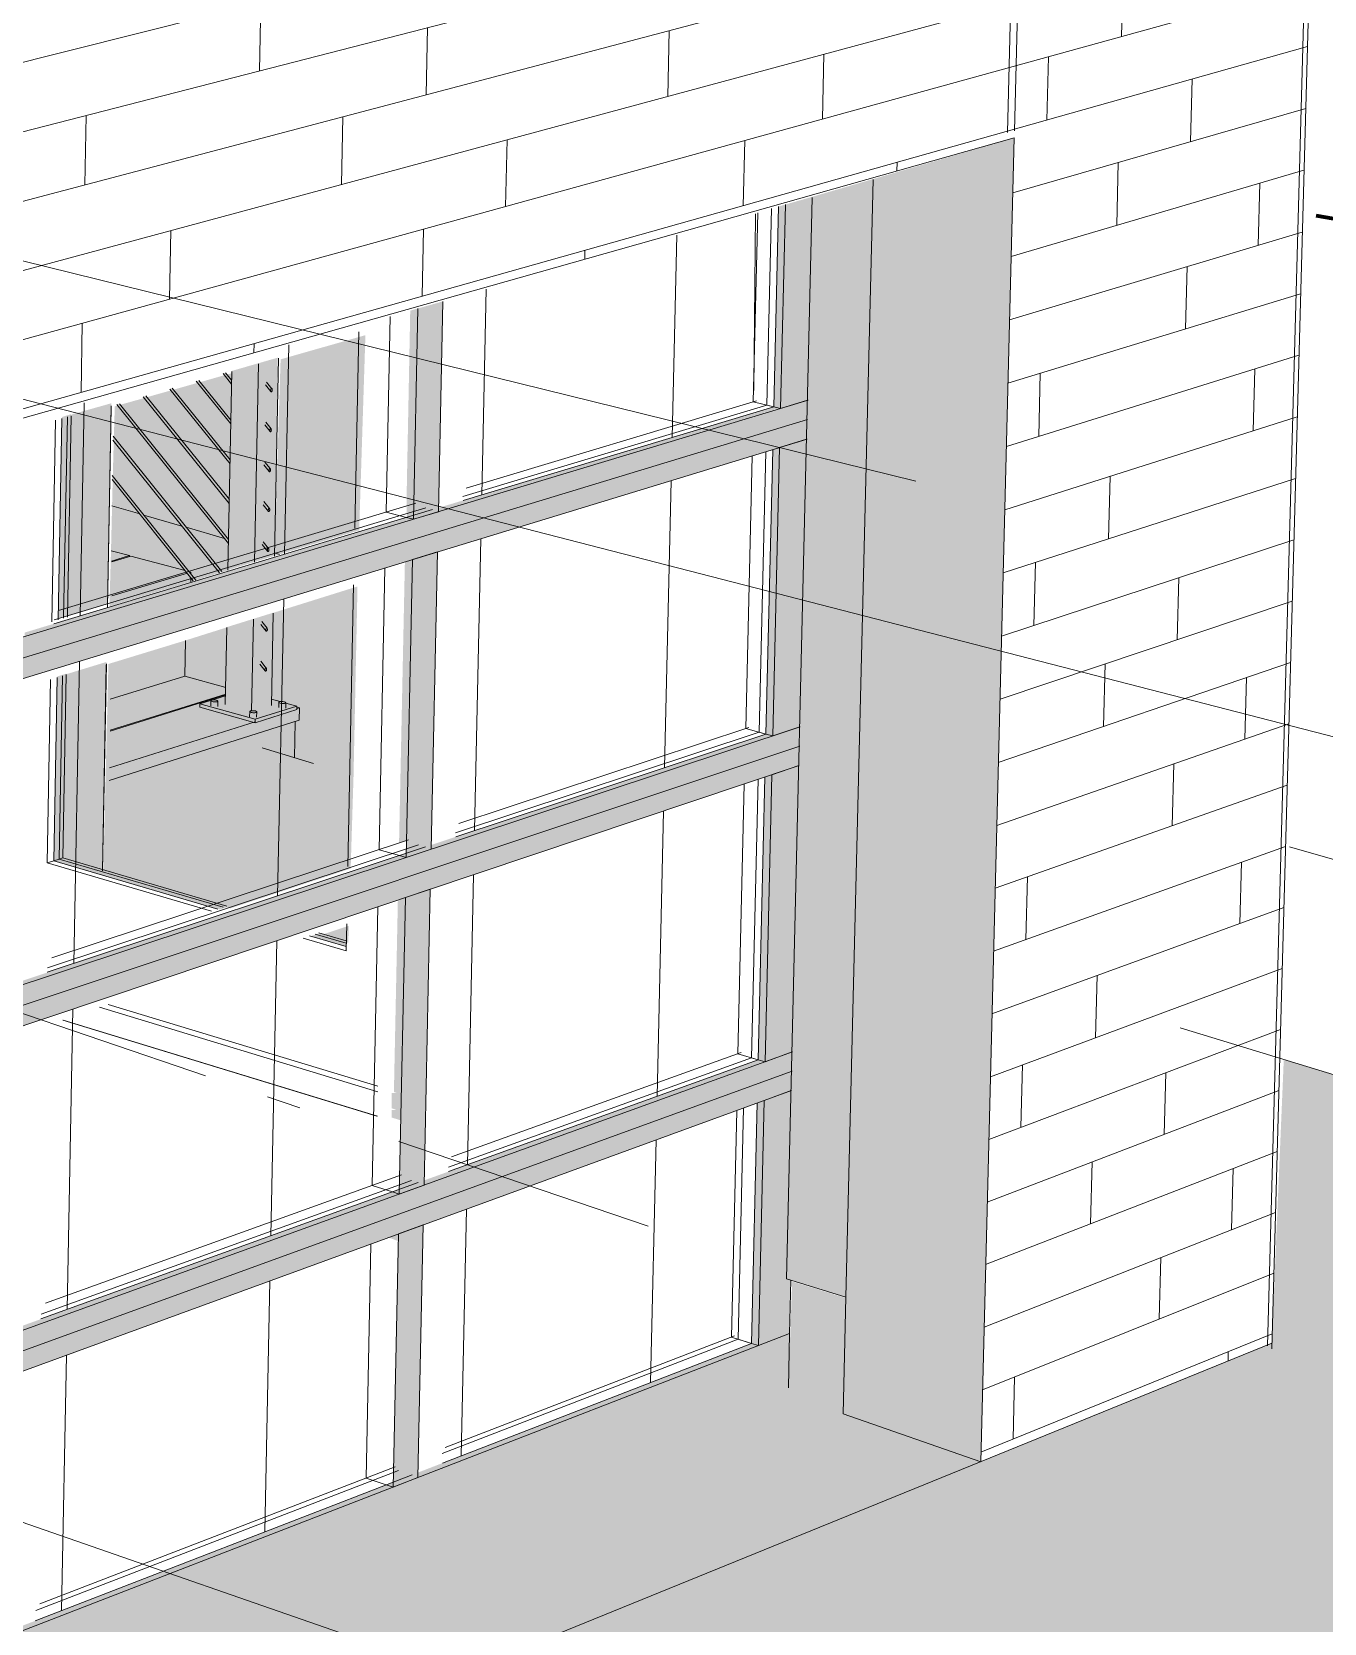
# Model space of a CAD drawing. Header units: inches. Extents: x 5690 to 5695, y -585 to 907.
# Drawn here: x 5693.3431 to 5693.4737, y -584.6179 to -584.4571 of the extents above; entities that cross this region are included whole.
import ezdxf

# ---------------------------------------------------------------- set-up
doc = ezdxf.new("R2010")
doc.units = ezdxf.units.IN
doc.header["$MEASUREMENT"] = 0
for name, color, linetype, lineweight in [('A-DETL', 90, 'Continuous', 9), ('A-DOOR', 31, 'Continuous', 13), ('A-DOOR-2', 31, 'Continuous', 9), ('A-DOOR-FRAM', 31, 'Continuous', 9), ('A-DOOR-GLAZ', 31, 'Continuous', 9), ('A-FLOR-HRAL', 11, 'Continuous', 9), ('A-WALL-PATT-1', 111, 'Continuous', 9), ('C-TOPO', 7, 'Continuous', 9), ('C-TOPO-MAJR', 7, 'Continuous', 70), ('G-ANNO-SYMB-1', 111, 'Continuous', 9), ('I-WALL', 2, 'Continuous', 13), ('S-FNDN', 32, 'Continuous', 13), ('S-FNDN-1', 32, 'Continuous', 9), ('S-STRS', 31, 'Continuous', 9)]:
    doc.layers.add(name, color=color, linetype=linetype, lineweight=lineweight)
doc.layers.add('A-DOOR-GLAZ-1', color=31, linetype='Continuous', lineweight=9, transparency=0.75)

# ---------------------------------------------------------------- blocks, each defined once
blk = doc.blocks.new('FP_84-3D View 1 Copy 1 Copy 1')
at = {"layer": 'A-WALL-PATT-1'}
for p, q in [((-4883.20811, -584.47109), (-4883.03424, -584.42731)), ((-4883.22771, -584.48342), (-4883.03441, -584.43358)), ((-4883.22781, -584.49083), (-4883.03459, -584.43985)), ((-4883.22791, -584.49824), (-4883.03476, -584.44611)), ((-4883.05387, -584.4576), (-4883.05371, -584.45123)), ((-4883.22802, -584.50563), (-4883.03493, -584.45237)), ((-4883.141, -584.46106), (-4883.14086, -584.45416)), ((-4883.12414, -584.46348), (-4883.124, -584.45668)), ((-4883.09974, -584.46365), (-4883.09958, -584.457)), ((-4883.22812, -584.51302), (-4883.0351, -584.45862)), ((-4883.08411, -584.46594), (-4883.08395, -584.45939)), ((-4883.06144, -584.46605), (-4883.06127, -584.45964)), ((-4883.04691, -584.46822), (-4883.04674, -584.46191)), ((-4883.06487, -584.47339), (-4883.03527, -584.46487)), ((-4883.15864, -584.47258), (-4883.15851, -584.46558)), ((-4883.13271, -584.47255), (-4883.13257, -584.46571)), ((-4883.11613, -584.47477), (-4883.11598, -584.46803)), ((-4883.0921, -584.47469), (-4883.09194, -584.4681)), ((-4883.07657, -584.4712), (-4883.07655, -584.47031)), ((-4883.06503, -584.47981), (-4883.03544, -584.47111)), ((-4883.05437, -584.47667), (-4883.05421, -584.47032)), ((-4883.04006, -584.47868), (-4883.03989, -584.47242)), ((-4883.15009, -584.48414), (-4883.14996, -584.4772)), ((-4883.12457, -584.48384), (-4883.12443, -584.47706)), ((-4883.06519, -584.48621), (-4883.03561, -584.47735)), ((-4883.10812, -584.48011), (-4883.1081, -584.4792)), ((-4883.04742, -584.48713), (-4883.04725, -584.48084)), ((-4883.06536, -584.49262), (-4883.03579, -584.48358)), ((-4883.15903, -584.49355), (-4883.1589, -584.48657)), ((-4883.14156, -584.48957), (-4883.14154, -584.48862)), ((-4883.06552, -584.49902), (-4883.03596, -584.4898)), ((-4883.06225, -584.498), (-4883.06209, -584.49162)), ((-4883.04057, -584.49743), (-4883.0404, -584.49119)), ((-4883.06568, -584.50541), (-4883.03613, -584.49602)), ((-4883.06584, -584.51179), (-4883.0363, -584.50224)), ((-4883.0552, -584.50835), (-4883.05503, -584.50203)), ((-4883.066, -584.51817), (-4883.03647, -584.50844)), ((-4883.06274, -584.5171), (-4883.06258, -584.51074)), ((-4883.04825, -584.51854), (-4883.04808, -584.51227)), ((-4883.06616, -584.52455), (-4883.03664, -584.51465)), ((-4883.06633, -584.53092), (-4883.03681, -584.52084)), ((-4883.05569, -584.52729), (-4883.05553, -584.52098)), ((-4883.04141, -584.52857), (-4883.04124, -584.52236)), ((-4883.06649, -584.53728), (-4883.03698, -584.52704)), ((-4883.04875, -584.53732), (-4883.04858, -584.53106)), ((-4883.06665, -584.54364), (-4883.03715, -584.53322)), ((-4883.06681, -584.54999), (-4883.03732, -584.5394)), ((-4883.04192, -584.54719), (-4883.04175, -584.54099)), ((-4883.06355, -584.54882), (-4883.06339, -584.54249)), ((-4883.06697, -584.55633), (-4883.03749, -584.54558)), ((-4883.06713, -584.56267), (-4883.03765, -584.55175)), ((-4883.05651, -584.55874), (-4883.05635, -584.55246)), ((-4883.06729, -584.569), (-4883.03782, -584.55791)), ((-4883.06404, -584.56778), (-4883.06388, -584.56146)), ((-4883.04958, -584.5685), (-4883.04941, -584.56227)), ((-4883.06745, -584.57533), (-4883.03799, -584.56407)), ((-4883.06761, -584.58165), (-4883.03816, -584.57022)), ((-4883.057, -584.57754), (-4883.05684, -584.57127)), ((-4883.04275, -584.57811), (-4883.04259, -584.57194)), ((-4883.06777, -584.58797), (-4883.03833, -584.57637)), ((-4883.05007, -584.58714), (-4883.04991, -584.58093)), ((-4883.06793, -584.59428), (-4883.0385, -584.58251)), ((-4883.06809, -584.60059), (-4883.03867, -584.58865)), ((-4883.04311, -584.59139), (-4883.04309, -584.59044)), ((-4883.06484, -584.59927), (-4883.06468, -584.59298))]:
    blk.add_line(p, q, dxfattribs=at)
blk = doc.blocks.new('FP_100-3D View 1 Copy 1 Copy 1')
at = {"layer": 'A-DOOR-2'}
for p, q in [((-4883.09928, -584.49809), (-4883.09882, -584.47767)), ((-4883.11853, -584.50389), (-4883.11808, -584.48312)), ((-4883.13846, -584.5099), (-4883.13804, -584.48876)), ((-4883.15912, -584.51612), (-4883.15871, -584.49461)), ((-4883.18053, -584.52257), (-4883.18016, -584.50067))]:
    blk.add_line(p, q, dxfattribs=at)
blk = doc.blocks.new('FP_101-3D View 1 Copy 1 Copy 1')
at = {"layer": 'A-DOOR-2'}
for p, q in [((-4883.10005, -584.53145), (-4883.09938, -584.50247)), ((-4883.11926, -584.53781), (-4883.11863, -584.50834)), ((-4883.13916, -584.5444), (-4883.13855, -584.51442)), ((-4883.15977, -584.55123), (-4883.1592, -584.52072)), ((-4883.18114, -584.55831), (-4883.18061, -584.52725))]:
    blk.add_line(p, q, dxfattribs=at)
blk = doc.blocks.new('FP_102-3D View 1 Copy 1 Copy 1')
at = {"layer": 'A-DOOR-2'}
for p, q in [((-4883.10081, -584.56464), (-4883.10015, -584.53584)), ((-4883.11999, -584.57157), (-4883.11936, -584.54228)), ((-4883.13984, -584.57874), (-4883.13925, -584.54894)), ((-4883.16042, -584.58617), (-4883.15985, -584.55585)), ((-4883.18175, -584.59387), (-4883.18122, -584.56301))]:
    blk.add_line(p, q, dxfattribs=at)
blk = doc.blocks.new('FP_103-3D View 1 Copy 1 Copy 1')
at = {"layer": 'A-DOOR-2'}
for p, q in [((-4883.10147, -584.59355), (-4883.10091, -584.56905)), ((-4883.12062, -584.60097), (-4883.12008, -584.57605)), ((-4883.14045, -584.60864), (-4883.13994, -584.5833)), ((-4883.16099, -584.61659), (-4883.16051, -584.59081)), ((-4883.18228, -584.62483), (-4883.18183, -584.59859))]:
    blk.add_line(p, q, dxfattribs=at)

msp = doc.modelspace()

# ---------------------------------------------------------------- hatches: boundary and pattern name
at = {"layer": 'A-DOOR'}
for points in [[(5693.41877, -584.49517), (5693.41926, -584.47457), (5693.41856, -584.47477), (5693.41808, -584.49501), (5693.41868, -584.49515)], [(5693.41877, -584.49517), (5693.4215, -584.49435), (5693.42199, -584.47379), (5693.41926, -584.47457), (5693.41879, -584.49421)], [(5693.38167, -584.50636), (5693.38212, -584.48507), (5693.38135, -584.48529), (5693.381, -584.50328), (5693.381, -584.50619)], [(5693.38167, -584.50636), (5693.38419, -584.5056), (5693.38464, -584.48436), (5693.38212, -584.48507), (5693.38168, -584.50596)], [(5693.31821, -584.52764), (5693.42145, -584.49632), (5693.4215, -584.49435), (5693.31825, -584.52549), (5693.31822, -584.52729)], [(5693.41799, -584.52824), (5693.42071, -584.52734), (5693.4214, -584.49829), (5693.41867, -584.49912), (5693.418, -584.52783)], [(5693.41799, -584.52824), (5693.41867, -584.49912), (5693.41798, -584.49934), (5693.4173, -584.52806)], [(5693.38095, -584.54052), (5693.38346, -584.53969), (5693.3841, -584.50967), (5693.38159, -584.51044), (5693.38096, -584.54009)], [(5693.41721, -584.56115), (5693.41789, -584.53217), (5693.4172, -584.53241), (5693.41652, -584.56095), (5693.41714, -584.56113)], [(5693.41721, -584.56115), (5693.41993, -584.56017), (5693.42062, -584.53125), (5693.41789, -584.53217), (5693.41721, -584.56113)], [(5693.38024, -584.57452), (5693.38275, -584.57361), (5693.38338, -584.54374), (5693.38087, -584.54458), (5693.38025, -584.57404)], [(5693.41653, -584.58982), (5693.41969, -584.5886), (5693.41982, -584.58322), (5693.41938, -584.58309), (5693.41983, -584.56407), (5693.41711, -584.56506), (5693.41656, -584.58843)], [(5693.41653, -584.58982), (5693.41711, -584.56506), (5693.41642, -584.56532), (5693.41585, -584.58961), (5693.41644, -584.58979)], [(5693.37962, -584.60412), (5693.38212, -584.60315), (5693.38266, -584.57764), (5693.38015, -584.57855), (5693.37963, -584.60362)]]:
    msp.add_hatch(color=256, dxfattribs=at).paths.add_polyline_path(points, flags=0)
h = msp.add_hatch(color=256, dxfattribs=at)
h.paths.add_polyline_path([(5693.31825, -584.52549), (5693.33965, -584.51903), (5693.33897, -584.51884), (5693.31826, -584.52507)], flags=0)
h.paths.add_polyline_path([(5693.34237, -584.51821), (5693.38167, -584.50636), (5693.38098, -584.50618), (5693.34238, -584.51781)], flags=0)
h.paths.add_polyline_path([(5693.38419, -584.5056), (5693.41868, -584.49515), (5693.41798, -584.49504), (5693.3842, -584.50521)], flags=0)
h = msp.add_hatch(color=256, dxfattribs=at)
h.paths.add_polyline_path([(5693.31762, -584.56365), (5693.42066, -584.5293), (5693.42071, -584.52734), (5693.31766, -584.56151), (5693.31763, -584.56331)], flags=0)
h.paths.add_polyline_path([(5693.31818, -584.52979), (5693.4214, -584.49828), (5693.42145, -584.49632), (5693.31821, -584.52764), (5693.31819, -584.52936)], flags=0)
h = msp.add_hatch(color=256, dxfattribs=at)
h.paths.add_polyline_path([(5693.38095, -584.54052), (5693.38095, -584.54009), (5693.38026, -584.54033)], flags=0)
h.paths.add_polyline_path([(5693.38022, -584.53905), (5693.38099, -584.53879), (5693.38159, -584.51044), (5693.38081, -584.51068), (5693.38023, -584.53858)], flags=0)
h = msp.add_hatch(color=256, dxfattribs=at)
h.paths.add_polyline_path([(5693.31703, -584.59948), (5693.41988, -584.56212), (5693.41993, -584.56017), (5693.31707, -584.59735), (5693.31704, -584.59914)], flags=0)
h.paths.add_polyline_path([(5693.31759, -584.56579), (5693.42062, -584.53125), (5693.42064, -584.5293), (5693.31762, -584.56365), (5693.31759, -584.56533)], flags=0)
h = msp.add_hatch(color=256, dxfattribs=at)
h.paths.add_polyline_path([(5693.31766, -584.56151), (5693.33903, -584.55443), (5693.33833, -584.55422), (5693.31767, -584.56106)], flags=0)
h.paths.add_polyline_path([(5693.34173, -584.55353), (5693.38095, -584.54052), (5693.38026, -584.54033), (5693.34174, -584.55312)], flags=0)
h.paths.add_polyline_path([(5693.38346, -584.53969), (5693.41799, -584.52824), (5693.4173, -584.52806), (5693.38348, -584.53926), (5693.38347, -584.5396)], flags=0)
h = msp.add_hatch(color=256, dxfattribs=at)
h.paths.add_polyline_path([(5693.38024, -584.57452), (5693.38025, -584.57404), (5693.37955, -584.5743)], flags=0)
h.paths.add_polyline_path([(5693.3804, -584.56708), (5693.38087, -584.54458), (5693.3801, -584.54484), (5693.3797, -584.56422), (5693.37995, -584.5643), (5693.37946, -584.5643), (5693.37947, -584.56586), (5693.37994, -584.56602), (5693.37947, -584.56602), (5693.37947, -584.56679)], flags=0)
h = msp.add_hatch(color=256, dxfattribs=at)
h.paths.add_polyline_path([(5693.31707, -584.59735), (5693.33839, -584.58964), (5693.3377, -584.58941), (5693.31708, -584.59686)], flags=0)
h.paths.add_polyline_path([(5693.34109, -584.58867), (5693.38024, -584.57452), (5693.37955, -584.5743), (5693.3411, -584.58821)], flags=0)
h.paths.add_polyline_path([(5693.38275, -584.57361), (5693.41714, -584.56113), (5693.41652, -584.56095), (5693.38276, -584.57314)], flags=0)
h = msp.add_hatch(color=256, dxfattribs=at)
h.paths.add_polyline_path([(5693.31645, -584.63456), (5693.41956, -584.59409), (5693.41969, -584.5886), (5693.31655, -584.62856), (5693.31651, -584.63115)], flags=0)
h.paths.add_polyline_path([(5693.31699, -584.60161), (5693.41984, -584.56406), (5693.41988, -584.56212), (5693.31703, -584.59948), (5693.317, -584.6011)], flags=0)
h = msp.add_hatch(color=256, dxfattribs=at)
h.paths.add_polyline_path([(5693.37962, -584.60412), (5693.37963, -584.60362), (5693.37893, -584.60389)], flags=0)
h.paths.add_polyline_path([(5693.38014, -584.57928), (5693.38015, -584.57855), (5693.37918, -584.57892), (5693.37938, -584.57899)], flags=0)
h = msp.add_hatch(color=256, dxfattribs=at)
h.paths.add_polyline_path([(5693.31655, -584.62856), (5693.33784, -584.62031), (5693.33715, -584.62007), (5693.31656, -584.62804)], flags=0)
h.paths.add_polyline_path([(5693.34053, -584.61927), (5693.37962, -584.60412), (5693.37893, -584.60389), (5693.34054, -584.61875)], flags=0)
h.paths.add_polyline_path([(5693.38212, -584.60315), (5693.41653, -584.58982), (5693.41585, -584.58961), (5693.38214, -584.60265)], flags=0)
at = {"layer": 'A-DOOR-GLAZ-1'}
h = msp.add_hatch(color=256, dxfattribs=at)
h.paths.add_polyline_path([(5693.37562, -584.53227), (5693.37602, -584.51315), (5693.36752, -584.51581), (5693.36734, -584.52454), (5693.36838, -584.52478), (5693.36873, -584.52487), (5693.36893, -584.52498), (5693.3699, -584.52525), (5693.3699, -584.52534), (5693.37017, -584.52541), (5693.37014, -584.52667), (5693.36971, -584.52681), (5693.36964, -584.53045), (5693.37525, -584.53216)], flags=0)
h.paths.add_polyline_path([(5693.36271, -584.52335), (5693.36283, -584.51728), (5693.35864, -584.5186), (5693.35857, -584.52221), (5693.36267, -584.52334)], flags=0)
h.paths.add_polyline_path([(5693.35918, -584.51267), (5693.35944, -584.51259), (5693.35918, -584.51227)], flags=0)
h.paths.add_polyline_path([(5693.3597, -584.51251), (5693.36208, -584.51178), (5693.35139, -584.49844), (5693.35129, -584.502), (5693.35901, -584.51166), (5693.35919, -584.5117), (5693.35919, -584.51188)], flags=0)
h.paths.add_polyline_path([(5693.36234, -584.5117), (5693.36294, -584.51151), (5693.363, -584.50881), (5693.35182, -584.49487), (5693.35149, -584.49496), (5693.3514, -584.49805), (5693.36231, -584.51167)], flags=0)
h.paths.add_polyline_path([(5693.3586, -584.51154), (5693.35128, -584.50239), (5693.35111, -584.50954), (5693.35298, -584.51009), (5693.35298, -584.51012), (5693.35318, -584.51009), (5693.35793, -584.51137)], flags=0)
h.paths.add_polyline_path([(5693.36763, -584.51006), (5693.37619, -584.50748), (5693.37682, -584.48777), (5693.36825, -584.49021), (5693.36764, -584.50976)], flags=0)
h.paths.add_polyline_path([(5693.363, -584.50842), (5693.36311, -584.50483), (5693.3545, -584.49411), (5693.35208, -584.49479), (5693.36267, -584.508)], flags=0)
h.paths.add_polyline_path([(5693.36313, -584.50443), (5693.36324, -584.50084), (5693.35719, -584.49334), (5693.35476, -584.49403), (5693.36271, -584.50392)], flags=0)
h.paths.add_polyline_path([(5693.36325, -584.50045), (5693.36336, -584.49686), (5693.3599, -584.49257), (5693.35746, -584.49327), (5693.36324, -584.50044)], flags=0)
h.paths.add_polyline_path([(5693.36337, -584.49646), (5693.36348, -584.49286), (5693.36262, -584.4918), (5693.36017, -584.4925), (5693.36328, -584.49635)], flags=0)
h.paths.add_polyline_path([(5693.36349, -584.49247), (5693.36352, -584.49155), (5693.36289, -584.49173), (5693.36336, -584.49231)], flags=0)
h = msp.add_hatch(color=256, dxfattribs=at)
h.paths.add_polyline_path([(5693.37488, -584.54954), (5693.37488, -584.54896), (5693.37219, -584.54817), (5693.37127, -584.54848), (5693.37488, -584.54953)], flags=0)
h.paths.add_polyline_path([(5693.3621, -584.54578), (5693.36301, -584.54548), (5693.34625, -584.54056), (5693.34659, -584.52196), (5693.34567, -584.52224), (5693.34533, -584.54086), (5693.35225, -584.5429)], flags=0)
h.paths.add_polyline_path([(5693.36569, -584.52691), (5693.36989, -584.52558), (5693.3699, -584.52525), (5693.36872, -584.52487), (5693.36864, -584.52481), (5693.36776, -584.52466), (5693.36734, -584.52454), (5693.36751, -584.5158), (5693.36281, -584.51726), (5693.36266, -584.5242), (5693.36008, -584.52501), (5693.36008, -584.52535), (5693.36555, -584.52687)], flags=0)
h.paths.add_polyline_path([(5693.36646, -584.51689), (5693.36646, -584.51689), (5693.36597, -584.51627)], flags=0)
h.paths.add_polyline_path([(5693.34578, -584.51639), (5693.3467, -584.51611), (5693.34708, -584.49574), (5693.34616, -584.49604), (5693.34581, -584.51465)], flags=0)
h.paths.add_polyline_path([(5693.35942, -584.51258), (5693.35968, -584.5125), (5693.35124, -584.50203), (5693.35123, -584.50235), (5693.35869, -584.51166)], flags=0)
h.paths.add_polyline_path([(5693.36206, -584.51177), (5693.3623, -584.51166), (5693.35132, -584.49805), (5693.35131, -584.49836), (5693.36197, -584.51166)], flags=0)
h.paths.add_polyline_path([(5693.36292, -584.51149), (5693.36762, -584.51006), (5693.36797, -584.49004), (5693.36332, -584.49138), (5693.3633, -584.49231), (5693.36265, -584.49158), (5693.36243, -584.49164), (5693.36329, -584.49271), (5693.36322, -584.49634), (5693.35994, -584.49237), (5693.35973, -584.49243), (5693.36321, -584.49673), (5693.36314, -584.50035), (5693.35725, -584.49315), (5693.35704, -584.49321), (5693.36313, -584.50076), (5693.36306, -584.50438), (5693.35457, -584.49393), (5693.35436, -584.49399), (5693.36305, -584.50477), (5693.36298, -584.5084), (5693.35191, -584.4947), (5693.35169, -584.49476), (5693.36297, -584.50879), (5693.36293, -584.51112)], flags=0)
h = msp.add_hatch(color=256, dxfattribs=at)
h.paths.add_polyline_path([(5693.35024, -584.5418), (5693.35064, -584.52078), (5693.34663, -584.522), (5693.34629, -584.54062), (5693.34903, -584.54143)], flags=0)
h.paths.add_polyline_path([(5693.34674, -584.51616), (5693.35075, -584.51495), (5693.35113, -584.49465), (5693.34712, -584.49578), (5693.34677, -584.51469)], flags=0)
h = msp.add_hatch(color=256, dxfattribs=at)
h.paths.add_polyline_path([(5693.37509, -584.54915), (5693.37514, -584.54742), (5693.37237, -584.54835), (5693.37507, -584.54914)], flags=0)
h.paths.add_polyline_path([(5693.36319, -584.54566), (5693.37533, -584.54164), (5693.37562, -584.53227), (5693.36964, -584.53045), (5693.36972, -584.5268), (5693.37014, -584.52667), (5693.37017, -584.52541), (5693.3699, -584.52534), (5693.36989, -584.52558), (5693.36569, -584.52691), (5693.36007, -584.52534), (5693.36008, -584.52501), (5693.36268, -584.5242), (5693.36267, -584.52334), (5693.35857, -584.52221), (5693.35864, -584.5186), (5693.35085, -584.52098), (5693.35033, -584.54189), (5693.35296, -584.54266)], flags=0)
h.paths.add_polyline_path([(5693.35096, -584.51515), (5693.35918, -584.51267), (5693.35918, -584.51227), (5693.3586, -584.51154), (5693.35312, -584.51008), (5693.35298, -584.51008), (5693.35298, -584.51004), (5693.35111, -584.50954), (5693.35096, -584.5149)], flags=0)
h.paths.add_polyline_path([(5693.35919, -584.51188), (5693.35919, -584.5117), (5693.35903, -584.51168), (5693.35908, -584.51174)], flags=0)
at = {"layer": 'I-WALL'}
msp.add_hatch(color=256, dxfattribs=at).paths.add_polyline_path([(5693.42538, -584.58493), (5693.42813, -584.472), (5693.42198, -584.47379), (5693.41938, -584.58308), (5693.42509, -584.58485)], flags=0)
at = {"layer": 'S-FNDN'}
for points in [[(5693.439, -584.60156), (5693.44238, -584.46785), (5693.42813, -584.472), (5693.4251, -584.59671), (5693.43502, -584.60017)], [(5693.35938, -584.68161), (5693.38485, -584.68161), (5693.40495, -584.66421), (5693.45282, -584.6499), (5693.46533, -584.64754), (5693.50547, -584.63541), (5693.55627, -584.61167), (5693.56311, -584.60156), (5693.5701, -584.59155), (5693.46963, -584.56092), (5693.46842, -584.58959), (5693.31944, -584.65017), (5693.34269, -584.6816), (5693.35883, -584.68161)], [(5693.31944, -584.65017), (5693.439, -584.60156), (5693.4251, -584.59671), (5693.42553, -584.58507), (5693.41995, -584.58335), (5693.41956, -584.59409), (5693.31645, -584.63456), (5693.31617, -584.64575), (5693.31926, -584.64993)]]:
    msp.add_hatch(color=256, dxfattribs=at).paths.add_polyline_path(points, flags=0)

# ---------------------------------------------------------------- linework, layer by layer
at = {"layer": 'A-DETL'}
for p, q in [((5693.47282, -584.41296), (5693.46798, -584.58984)), ((5693.4436, -584.41991), (5693.4424, -584.46712)), ((5693.44289, -584.42008), (5693.4417, -584.46731)), ((5693.35074, -584.51527), (5693.35112, -584.49506)), ((5693.35024, -584.54189), (5693.35063, -584.52106))]:
    msp.add_line(p, q, dxfattribs=at)
at = {"layer": 'A-DOOR'}
for p, q in [((5693.41926, -584.47457), (5693.41877, -584.49517)), ((5693.41602, -584.4945), (5693.41647, -584.4754)), ((5693.41623, -584.47551), (5693.41608, -584.49335)), ((5693.41786, -584.47498), (5693.41739, -584.49484)), ((5693.41808, -584.49501), (5693.41856, -584.47478)), ((5693.37932, -584.48589), (5693.37891, -584.50565)), ((5693.38167, -584.50636), (5693.38212, -584.48508)), ((5693.38419, -584.5056), (5693.38464, -584.48436)), ((5693.42155, -584.49434), (5693.32038, -584.52485)), ((5693.41739, -584.49484), (5693.38667, -584.50408)), ((5693.38669, -584.50446), (5693.41808, -584.49501)), ((5693.38699, -584.50322), (5693.41635, -584.49441)), ((5693.41602, -584.4945), (5693.41808, -584.49501)), ((5693.41739, -584.49484), (5693.41808, -584.49501)), ((5693.41808, -584.49501), (5693.41877, -584.49517)), ((5693.41877, -584.49517), (5693.4215, -584.49435)), ((5693.32034, -584.52699), (5693.4215, -584.4963)), ((5693.4215, -584.4963), (5693.32034, -584.52699)), ((5693.32031, -584.52914), (5693.42145, -584.49827)), ((5693.42141, -584.49829), (5693.41867, -584.49912)), ((5693.41525, -584.52751), (5693.41589, -584.5)), ((5693.41728, -584.49956), (5693.41661, -584.52787)), ((5693.4173, -584.52806), (5693.41798, -584.49934)), ((5693.41867, -584.49912), (5693.41799, -584.52824)), ((5693.38292, -584.50521), (5693.34535, -584.51652)), ((5693.3458, -584.51558), (5693.3819, -584.50475)), ((5693.34532, -584.51692), (5693.38361, -584.50539)), ((5693.38098, -584.50618), (5693.37891, -584.50565)), ((5693.38167, -584.50636), (5693.38098, -584.50618)), ((5693.38419, -584.5056), (5693.38167, -584.50636)), ((5693.38159, -584.51044), (5693.3841, -584.50967)), ((5693.38346, -584.53969), (5693.3841, -584.50967)), ((5693.37879, -584.51132), (5693.3782, -584.53974)), ((5693.38095, -584.54052), (5693.38159, -584.51044)), ((5693.42076, -584.52732), (5693.31977, -584.56081)), ((5693.38625, -584.53708), (5693.41557, -584.5274)), ((5693.41525, -584.52751), (5693.4173, -584.52806)), ((5693.41799, -584.52824), (5693.42071, -584.52734)), ((5693.31974, -584.56295), (5693.42071, -584.52928)), ((5693.42071, -584.52928), (5693.31974, -584.56295)), ((5693.41661, -584.52787), (5693.38594, -584.53802)), ((5693.38596, -584.53844), (5693.4173, -584.52806)), ((5693.41661, -584.52787), (5693.4173, -584.52806)), ((5693.4173, -584.52806), (5693.41799, -584.52824)), ((5693.3197, -584.56508), (5693.42066, -584.53124)), ((5693.41652, -584.56095), (5693.4172, -584.53241)), ((5693.41789, -584.53217), (5693.41721, -584.56115)), ((5693.42062, -584.53125), (5693.41789, -584.53217)), ((5693.41447, -584.56035), (5693.41511, -584.53313)), ((5693.4165, -584.53265), (5693.41584, -584.56075)), ((5693.34514, -584.55065), (5693.38117, -584.53875)), ((5693.34466, -584.55212), (5693.38288, -584.53946)), ((5693.38219, -584.53926), (5693.34469, -584.55167)), ((5693.38026, -584.54033), (5693.3782, -584.53974)), ((5693.38095, -584.54052), (5693.38026, -584.54033)), ((5693.38346, -584.53969), (5693.38095, -584.54052)), ((5693.38087, -584.54458), (5693.38338, -584.54374)), ((5693.38275, -584.57361), (5693.38338, -584.54374)), ((5693.38024, -584.57452), (5693.38087, -584.54458)), ((5693.37808, -584.54555), (5693.37749, -584.57366)), ((5693.41997, -584.56015), (5693.31917, -584.59659)), ((5693.41584, -584.56075), (5693.38521, -584.5718)), ((5693.38523, -584.57225), (5693.41652, -584.56095)), ((5693.38553, -584.57077), (5693.4148, -584.56023)), ((5693.41447, -584.56035), (5693.41652, -584.56095)), ((5693.41584, -584.56075), (5693.41652, -584.56095)), ((5693.41652, -584.56095), (5693.41721, -584.56115)), ((5693.41721, -584.56115), (5693.41993, -584.56017)), ((5693.31914, -584.59872), (5693.41993, -584.5621)), ((5693.41993, -584.5621), (5693.31914, -584.59872)), ((5693.3191, -584.60084), (5693.41988, -584.56405)), ((5693.41984, -584.56406), (5693.41711, -584.56506)), ((5693.4138, -584.58896), (5693.41434, -584.56611)), ((5693.41503, -584.56585), (5693.41448, -584.58918)), ((5693.41585, -584.58961), (5693.41642, -584.56532)), ((5693.41711, -584.56506), (5693.41653, -584.58982)), ((5693.34449, -584.58554), (5693.38046, -584.57259)), ((5693.34401, -584.58714), (5693.38216, -584.57336)), ((5693.38147, -584.57315), (5693.34404, -584.58665)), ((5693.37955, -584.5743), (5693.37749, -584.57366)), ((5693.38024, -584.57452), (5693.37955, -584.5743)), ((5693.38275, -584.57361), (5693.38024, -584.57452)), ((5693.37962, -584.60412), (5693.38015, -584.57855)), ((5693.38015, -584.57855), (5693.38266, -584.57764)), ((5693.38212, -584.60315), (5693.38266, -584.57764)), ((5693.37737, -584.5796), (5693.37688, -584.60321)), ((5693.41969, -584.5886), (5693.41981, -584.58323)), ((5693.41969, -584.5886), (5693.31865, -584.62775)), ((5693.41653, -584.58982), (5693.41969, -584.5886)), ((5693.41956, -584.59409), (5693.41969, -584.5886)), ((5693.41448, -584.58918), (5693.38456, -584.60073)), ((5693.3846, -584.6017), (5693.41585, -584.58961)), ((5693.38489, -584.60012), (5693.41413, -584.58884)), ((5693.4138, -584.58896), (5693.41584, -584.5896)), ((5693.41448, -584.58918), (5693.41585, -584.58961)), ((5693.41584, -584.5896), (5693.41653, -584.58982)), ((5693.34344, -584.61763), (5693.38153, -584.60289)), ((5693.38016, -584.60243), (5693.3435, -584.61659)), ((5693.34392, -584.61592), (5693.37983, -584.60207)), ((5693.37893, -584.60389), (5693.37688, -584.60321)), ((5693.38212, -584.60315), (5693.37962, -584.60412)), ((5693.37962, -584.60412), (5693.37893, -584.60389))]:
    msp.add_line(p, q, dxfattribs=at)
at = {"layer": 'A-DOOR-FRAM'}
for p, q in [((5693.37616, -584.48743), (5693.37575, -584.50729)), ((5693.34512, -584.51671), (5693.34549, -584.49636)), ((5693.34632, -584.51635), (5693.3467, -584.49601)), ((5693.3467, -584.49601), (5693.34632, -584.51635)), ((5693.34707, -584.49591), (5693.3467, -584.51624)), ((5693.37563, -584.51298), (5693.37505, -584.54143)), ((5693.34467, -584.54108), (5693.34501, -584.52255)), ((5693.34587, -584.54069), (5693.34622, -584.52218)), ((5693.34622, -584.52218), (5693.34587, -584.54069)), ((5693.34659, -584.52206), (5693.34624, -584.54057)), ((5693.34624, -584.54057), (5693.34587, -584.54069)), ((5693.34624, -584.54057), (5693.36283, -584.54543)), ((5693.34533, -584.54086), (5693.34467, -584.54108)), ((5693.34467, -584.54108), (5693.36126, -584.54595)), ((5693.34587, -584.54069), (5693.34533, -584.54086)), ((5693.34587, -584.54069), (5693.36246, -584.54555)), ((5693.34587, -584.54069), (5693.36246, -584.54555)), ((5693.37173, -584.54827), (5693.37487, -584.54919)), ((5693.37173, -584.54827), (5693.37487, -584.54919)), ((5693.3721, -584.54814), (5693.37487, -584.54896)), ((5693.37493, -584.54723), (5693.37487, -584.54995)), ((5693.37053, -584.54867), (5693.37487, -584.54995)), ((5693.34996, -584.55565), (5693.37808, -584.5642)), ((5693.35081, -584.55536), (5693.37809, -584.56364)), ((5693.34628, -584.55696), (5693.37803, -584.56667))]:
    msp.add_line(p, q, dxfattribs=at)
at = {"layer": 'A-DOOR-GLAZ'}
for p, q in [((5693.34615, -584.49617), (5693.34578, -584.51652)), ((5693.34632, -584.51635), (5693.3467, -584.49601)), ((5693.34567, -584.52234), (5693.34533, -584.54086)), ((5693.34587, -584.54069), (5693.34622, -584.52218)), ((5693.34587, -584.54069), (5693.34533, -584.54086)), ((5693.34533, -584.54086), (5693.36192, -584.54573)), ((5693.36246, -584.54555), (5693.34587, -584.54069)), ((5693.37118, -584.54845), (5693.37487, -584.54953)), ((5693.37487, -584.54919), (5693.37173, -584.54827))]:
    msp.add_line(p, q, dxfattribs=at)
at = {"layer": 'A-FLOR-HRAL'}
for p, q in [((5693.36602, -584.49065), (5693.36562, -584.51071)), ((5693.36762, -584.5101), (5693.36802, -584.49008)), ((5693.35999, -584.49235), (5693.36322, -584.49634)), ((5693.3633, -584.49271), (5693.36243, -584.49164)), ((5693.36269, -584.49157), (5693.3633, -584.49232)), ((5693.36292, -584.51151), (5693.36332, -584.49144)), ((5693.35462, -584.49391), (5693.36307, -584.50438)), ((5693.36314, -584.50076), (5693.35704, -584.49321)), ((5693.3573, -584.49313), (5693.36315, -584.50036)), ((5693.36322, -584.49674), (5693.35973, -584.49243)), ((5693.36727, -584.49347), (5693.36672, -584.4928)), ((5693.36682, -584.49251), (5693.36736, -584.49318)), ((5693.36298, -584.5088), (5693.35169, -584.49476)), ((5693.35196, -584.49469), (5693.36299, -584.5084)), ((5693.36306, -584.50478), (5693.35436, -584.49399)), ((5693.36719, -584.49751), (5693.36664, -584.49683)), ((5693.36674, -584.49654), (5693.36728, -584.49722)), ((5693.36206, -584.51176), (5693.35131, -584.49836)), ((5693.35132, -584.49797), (5693.3623, -584.51165)), ((5693.35124, -584.50195), (5693.35968, -584.5125)), ((5693.36711, -584.50154), (5693.36655, -584.50086)), ((5693.36666, -584.50058), (5693.3672, -584.50125)), ((5693.35942, -584.51258), (5693.35123, -584.50235)), ((5693.36702, -584.50557), (5693.36648, -584.5049)), ((5693.36655, -584.50458), (5693.36712, -584.50528)), ((5693.36694, -584.5096), (5693.3664, -584.50892)), ((5693.3665, -584.50864), (5693.36704, -584.50931)), ((5693.36551, -584.51645), (5693.36532, -584.52572)), ((5693.36732, -584.52519), (5693.36751, -584.51584)), ((5693.36265, -584.52507), (5693.36281, -584.51729)), ((5693.36678, -584.51765), (5693.36624, -584.51698)), ((5693.36634, -584.51669), (5693.36688, -584.51737)), ((5693.3667, -584.52168), (5693.36616, -584.521)), ((5693.36626, -584.52071), (5693.3668, -584.52139)), ((5693.36268, -584.5242), (5693.36008, -584.52501)), ((5693.36007, -584.52534), (5693.36008, -584.52501)), ((5693.36569, -584.52691), (5693.36007, -584.52534)), ((5693.36008, -584.52501), (5693.36569, -584.52657)), ((5693.36119, -584.52522), (5693.3612, -584.52469)), ((5693.3619, -584.52473), (5693.36189, -584.52527)), ((5693.36512, -584.52631), (5693.36513, -584.52577)), ((5693.36569, -584.52657), (5693.3699, -584.52525)), ((5693.36989, -584.52558), (5693.36569, -584.52691)), ((5693.36584, -584.52582), (5693.36583, -584.52636)), ((5693.36821, -584.52478), (5693.36733, -584.52454)), ((5693.36807, -584.52539), (5693.36808, -584.52485)), ((5693.36878, -584.5249), (5693.36877, -584.52543)), ((5693.3699, -584.52525), (5693.36878, -584.52494)), ((5693.36989, -584.52558), (5693.3699, -584.52525)), ((5693.36569, -584.52657), (5693.36569, -584.52691))]:
    msp.add_line(p, q, dxfattribs=at)
for points in [[(5693.3674, -584.4933, 0), (5693.36739, -584.49326, 0), (5693.36739, -584.49323, 0), (5693.36738, -584.4932, 0), (5693.36736, -584.49317, 0), (5693.36734, -584.49316, 0), (5693.36732, -584.49316, 0), (5693.3673, -584.49318, 0), (5693.36728, -584.4932, 0), (5693.36726, -584.49323, 0), (5693.36725, -584.49326, 0), (5693.36724, -584.49331, 0), (5693.36724, -584.49335, 0)], [(5693.36724, -584.49335, 0), (5693.36724, -584.49339, 0), (5693.36725, -584.49343, 0), (5693.36726, -584.49346, 0), (5693.36727, -584.49348, 0), (5693.36729, -584.49349, 0), (5693.36731, -584.49349, 0), (5693.36733, -584.49348, 0), (5693.36735, -584.49345, 0), (5693.36737, -584.49342, 0), (5693.36738, -584.49339, 0), (5693.36739, -584.49335, 0), (5693.3674, -584.4933, 0)], [(5693.36732, -584.49734, 0), (5693.36731, -584.4973, 0), (5693.36731, -584.49726, 0), (5693.36729, -584.49723, 0), (5693.36728, -584.49721, 0), (5693.36726, -584.4972, 0), (5693.36724, -584.4972, 0), (5693.36722, -584.49721, 0), (5693.3672, -584.49723, 0), (5693.36718, -584.49726, 0), (5693.36717, -584.4973, 0), (5693.36716, -584.49734, 0), (5693.36716, -584.49739, 0)], [(5693.36716, -584.49739, 0), (5693.36716, -584.49743, 0), (5693.36717, -584.49746, 0), (5693.36718, -584.49749, 0), (5693.36719, -584.49751, 0), (5693.36721, -584.49752, 0), (5693.36723, -584.49752, 0), (5693.36725, -584.49751, 0), (5693.36727, -584.49749, 0), (5693.36729, -584.49746, 0), (5693.3673, -584.49742, 0), (5693.36731, -584.49738, 0), (5693.36732, -584.49734, 0)], [(5693.36723, -584.50137, 0), (5693.36723, -584.50133, 0), (5693.36723, -584.5013, 0), (5693.36721, -584.50127, 0), (5693.3672, -584.50125, 0), (5693.36718, -584.50124, 0), (5693.36716, -584.50124, 0), (5693.36714, -584.50125, 0), (5693.36712, -584.50127, 0), (5693.3671, -584.5013, 0), (5693.36709, -584.50134, 0), (5693.36708, -584.50138, 0), (5693.36708, -584.50142, 0)], [(5693.36708, -584.50142, 0), (5693.36708, -584.50146, 0), (5693.36709, -584.5015, 0), (5693.3671, -584.50153, 0), (5693.36711, -584.50155, 0), (5693.36713, -584.50156, 0), (5693.36715, -584.50156, 0), (5693.36717, -584.50155, 0), (5693.36719, -584.50153, 0), (5693.36721, -584.50149, 0), (5693.36722, -584.50146, 0), (5693.36723, -584.50142, 0), (5693.36723, -584.50137, 0)], [(5693.36715, -584.50541, 0), (5693.36715, -584.50536, 0), (5693.36715, -584.50533, 0), (5693.36713, -584.5053, 0), (5693.36712, -584.50528, 0), (5693.3671, -584.50527, 0), (5693.36708, -584.50527, 0), (5693.36706, -584.50528, 0), (5693.36704, -584.5053, 0), (5693.36702, -584.50533, 0), (5693.36701, -584.50537, 0), (5693.367, -584.50541, 0), (5693.367, -584.50545, 0)], [(5693.367, -584.50545, 0), (5693.367, -584.50549, 0), (5693.36701, -584.50553, 0), (5693.36702, -584.50556, 0), (5693.36703, -584.50558, 0), (5693.36705, -584.50559, 0), (5693.36707, -584.50559, 0), (5693.36709, -584.50558, 0), (5693.36711, -584.50556, 0), (5693.36713, -584.50553, 0), (5693.36714, -584.50549, 0), (5693.36715, -584.50545, 0), (5693.36715, -584.50541, 0)], [(5693.36696, -584.50933, 0), (5693.36694, -584.50936, 0), (5693.36693, -584.5094, 0), (5693.36692, -584.50944, 0), (5693.36692, -584.50948, 0)], [(5693.36692, -584.50948, 0), (5693.36692, -584.50952, 0), (5693.36692, -584.50956, 0), (5693.36694, -584.50959, 0), (5693.36695, -584.50961, 0), (5693.36697, -584.50962, 0), (5693.36699, -584.50962, 0), (5693.36701, -584.50961, 0), (5693.36703, -584.50959, 0), (5693.36705, -584.50956, 0), (5693.36706, -584.50952, 0), (5693.36707, -584.50948, 0), (5693.36707, -584.50944, 0)], [(5693.36707, -584.50944, 0), (5693.36707, -584.50939, 0), (5693.36706, -584.50936, 0), (5693.36705, -584.50933, 0), (5693.36704, -584.50931, 0), (5693.36702, -584.5093, 0), (5693.367, -584.5093, 0), (5693.36698, -584.50931, 0), (5693.36696, -584.50933, 0)], [(5693.36691, -584.51749, 0), (5693.36691, -584.51745, 0), (5693.3669, -584.51741, 0), (5693.36689, -584.51738, 0), (5693.36688, -584.51736, 0), (5693.36686, -584.51735, 0), (5693.36684, -584.51735, 0), (5693.36682, -584.51736, 0), (5693.3668, -584.51738, 0), (5693.36678, -584.51741, 0), (5693.36677, -584.51745, 0), (5693.36676, -584.51749, 0), (5693.36676, -584.51754, 0)], [(5693.36676, -584.51754, 0), (5693.36676, -584.51758, 0), (5693.36676, -584.51761, 0), (5693.36678, -584.51764, 0), (5693.36678, -584.51766, 0)], [(5693.36678, -584.51766, 0), (5693.36679, -584.51766, 0), (5693.36681, -584.51767, 0), (5693.36683, -584.51767, 0), (5693.36685, -584.51766, 0), (5693.36687, -584.51764, 0), (5693.36689, -584.51761, 0), (5693.3669, -584.51757, 0), (5693.36691, -584.51753, 0), (5693.36691, -584.51749, 0)], [(5693.36683, -584.52151, 0), (5693.36683, -584.52147, 0), (5693.36682, -584.52143, 0), (5693.36681, -584.5214, 0), (5693.3668, -584.52138, 0), (5693.36678, -584.52137, 0), (5693.36676, -584.52137, 0), (5693.36674, -584.52139, 0), (5693.36672, -584.52141, 0), (5693.3667, -584.52144, 0), (5693.36669, -584.52148, 0), (5693.36668, -584.52152, 0), (5693.36667, -584.52156, 0)], [(5693.36667, -584.52156, 0), (5693.36668, -584.5216, 0), (5693.36668, -584.52164, 0), (5693.3667, -584.52167, 0), (5693.36671, -584.52169, 0), (5693.36673, -584.5217, 0), (5693.36675, -584.5217, 0), (5693.36677, -584.52168, 0), (5693.36679, -584.52166, 0), (5693.36681, -584.52163, 0), (5693.36682, -584.52159, 0)], [(5693.36682, -584.52159, 0), (5693.36683, -584.52155, 0), (5693.36683, -584.52151, 0)], [(5693.36177, -584.52464, 0), (5693.36169, -584.52463, 0), (5693.3616, -584.52461, 0), (5693.36151, -584.52461, 0), (5693.36142, -584.52461, 0), (5693.36134, -584.52462, 0), (5693.36128, -584.52463, 0), (5693.36123, -584.52465, 0), (5693.36121, -584.52468, 0), (5693.36121, -584.52469, 0)], [(5693.36121, -584.5247, 0), (5693.36123, -584.52473, 0), (5693.36128, -584.52475, 0), (5693.36134, -584.52478, 0)], [(5693.36134, -584.52478, 0), (5693.36142, -584.52479, 0), (5693.36151, -584.52481, 0), (5693.3616, -584.52481, 0), (5693.36169, -584.52481, 0), (5693.36177, -584.5248, 0), (5693.36184, -584.52479, 0), (5693.36188, -584.52477, 0), (5693.3619, -584.52474, 0)], [(5693.36191, -584.52473, 0), (5693.3619, -584.52472, 0), (5693.36188, -584.52469, 0), (5693.36183, -584.52467, 0), (5693.36177, -584.52464, 0)], [(5693.3657, -584.52573, 0), (5693.36562, -584.52572, 0), (5693.36553, -584.5257, 0), (5693.36544, -584.5257, 0), (5693.36535, -584.5257, 0), (5693.36527, -584.52571, 0), (5693.36521, -584.52572, 0), (5693.36516, -584.52574, 0), (5693.36514, -584.52577, 0), (5693.36514, -584.52578, 0)], [(5693.36514, -584.52579, 0), (5693.36516, -584.52582, 0), (5693.36521, -584.52584, 0), (5693.36528, -584.52587, 0)], [(5693.36528, -584.52587, 0), (5693.36536, -584.52588, 0), (5693.36545, -584.5259, 0), (5693.36554, -584.5259, 0), (5693.36563, -584.5259, 0), (5693.36571, -584.52589, 0), (5693.36577, -584.52588, 0), (5693.36581, -584.52586, 0), (5693.36584, -584.52584, 0)], [(5693.36584, -584.52582, 0), (5693.36584, -584.52581, 0), (5693.36581, -584.52578, 0), (5693.36576, -584.52576, 0), (5693.3657, -584.52573, 0)], [(5693.36864, -584.52481, 0), (5693.36856, -584.52479, 0), (5693.36847, -584.52478, 0), (5693.36838, -584.52477, 0), (5693.36829, -584.52478, 0), (5693.36821, -584.52478, 0), (5693.36815, -584.5248, 0), (5693.3681, -584.52482, 0), (5693.36808, -584.52484, 0), (5693.36808, -584.52485, 0)], [(5693.36808, -584.52487, 0), (5693.36811, -584.52489, 0), (5693.36815, -584.52492, 0), (5693.36822, -584.52494, 0)], [(5693.36822, -584.52494, 0), (5693.3683, -584.52496, 0), (5693.36839, -584.52497, 0), (5693.36848, -584.52498, 0), (5693.36857, -584.52498, 0), (5693.36865, -584.52497, 0), (5693.36871, -584.52495, 0), (5693.36876, -584.52493, 0), (5693.36878, -584.52491, 0)], [(5693.36878, -584.5249, 0), (5693.36878, -584.52488, 0), (5693.36875, -584.52486, 0), (5693.36871, -584.52483, 0), (5693.36864, -584.52481, 0)]]:
    msp.add_polyline3d(points, dxfattribs=at)
at = {"layer": 'C-TOPO'}
for p, q in [((5693.3512, -584.505), (5693.35402, -584.50582)), ((5693.3512, -584.505), (5693.35402, -584.50582)), ((5693.35402, -584.50582), (5693.3512, -584.505)), ((5693.35444, -584.50594), (5693.35828, -584.50705)), ((5693.35444, -584.50594), (5693.35828, -584.50705)), ((5693.35828, -584.50705), (5693.35444, -584.50594)), ((5693.35871, -584.50717), (5693.36258, -584.5083)), ((5693.35871, -584.50717), (5693.36258, -584.5083)), ((5693.36258, -584.5083), (5693.35871, -584.50717)), ((5693.36764, -584.50976), (5693.36815, -584.50991)), ((5693.36764, -584.50976), (5693.36815, -584.50991)), ((5693.36815, -584.50991), (5693.36764, -584.50976)), ((5693.47022, -584.53944), (5693.51825, -584.55334)), ((5693.47022, -584.53944), (5693.51825, -584.55334)), ((5693.51825, -584.55334), (5693.47022, -584.53944))]:
    msp.add_line(p, q, dxfattribs=at)
at = {"layer": 'C-TOPO-MAJR'}
msp.add_line((5693.60743, -584.49973), (5693.4729, -584.4757), dxfattribs=at)
at = {"layer": 'G-ANNO-SYMB-1'}
for p, q in [((5693.43243, -584.50251), (5692.93431, -584.3797)), ((5693.54343, -584.54605), (5692.96196, -584.39632)), ((5693.48785, -584.65818), (5693.13499, -584.53589))]:
    msp.add_line(p, q, dxfattribs=at)
at = {"layer": 'I-WALL'}
for p, q in [((5693.42812, -584.47206), (5693.42538, -584.58493)), ((5693.41938, -584.58308), (5693.42198, -584.47387)), ((5693.32279, -584.54971), (5693.36067, -584.56257)), ((5693.37797, -584.56666), (5693.34623, -584.55695)), ((5693.36693, -584.5647), (5693.37019, -584.5658)), ((5693.38021, -584.5692), (5693.40541, -584.57776)), ((5693.42538, -584.58493), (5693.41938, -584.58308))]:
    msp.add_line(p, q, dxfattribs=at)
at = {"layer": 'S-FNDN'}
for p, q in [((5693.46841, -584.59017), (5693.47327, -584.41285)), ((5693.31847, -584.50287), (5693.44238, -584.46785)), ((5693.44238, -584.46785), (5693.439, -584.60156)), ((5693.35113, -584.4949), (5693.35074, -584.51516)), ((5693.35064, -584.52097), (5693.35024, -584.54186)), ((5693.37157, -584.53104), (5693.36638, -584.52946)), ((5693.56701, -584.59061), (5693.45917, -584.55774)), ((5693.4251, -584.59671), (5693.42538, -584.58493)), ((5693.46842, -584.58959), (5693.31983, -584.65001)), ((5693.439, -584.60156), (5693.4251, -584.59671))]:
    msp.add_line(p, q, dxfattribs=at)
at = {"layer": 'S-STRS'}
for p, q in [((5693.35111, -584.50954), (5693.35298, -584.51004)), ((5693.35115, -584.51059), (5693.35298, -584.51004)), ((5693.35298, -584.51004), (5693.35298, -584.51012)), ((5693.35119, -584.51065), (5693.35312, -584.51008)), ((5693.35312, -584.51008), (5693.3586, -584.51154)), ((5693.35901, -584.51166), (5693.35919, -584.5117)), ((5693.35121, -584.5141), (5693.35884, -584.51181)), ((5693.35908, -584.51174), (5693.35919, -584.5117)), ((5693.35918, -584.51227), (5693.35918, -584.51267)), ((5693.35919, -584.5117), (5693.35919, -584.51188)), ((5693.35864, -584.5186), (5693.35857, -584.52221)), ((5693.35101, -584.52455), (5693.35857, -584.52221)), ((5693.35857, -584.52221), (5693.36271, -584.52335)), ((5693.35101, -584.52767), (5693.36273, -584.52402)), ((5693.35101, -584.52776), (5693.36273, -584.5241)), ((5693.3699, -584.52534), (5693.37017, -584.52541)), ((5693.3699, -584.52549), (5693.37017, -584.52541)), ((5693.37017, -584.52541), (5693.37014, -584.52667)), ((5693.35093, -584.53275), (5693.37014, -584.52667)), ((5693.35096, -584.53147), (5693.36569, -584.52682)), ((5693.36971, -584.52681), (5693.36964, -584.53045))]:
    msp.add_line(p, q, dxfattribs=at)

# ---------------------------------------------------------------- block references
at = {"layer": 'A-DOOR-2'}
for name in ['FP_100-3D View 1 Copy 1 Copy 1', 'FP_101-3D View 1 Copy 1 Copy 1', 'FP_102-3D View 1 Copy 1 Copy 1', 'FP_103-3D View 1 Copy 1 Copy 1']:
    msp.add_blockref(name, (10576.50711, 0), dxfattribs=at)
at = {"layer": 'S-FNDN-1'}
msp.add_blockref('FP_84-3D View 1 Copy 1 Copy 1', (10576.50711, 0), dxfattribs=at)

doc.saveas('drawing.dxf')
